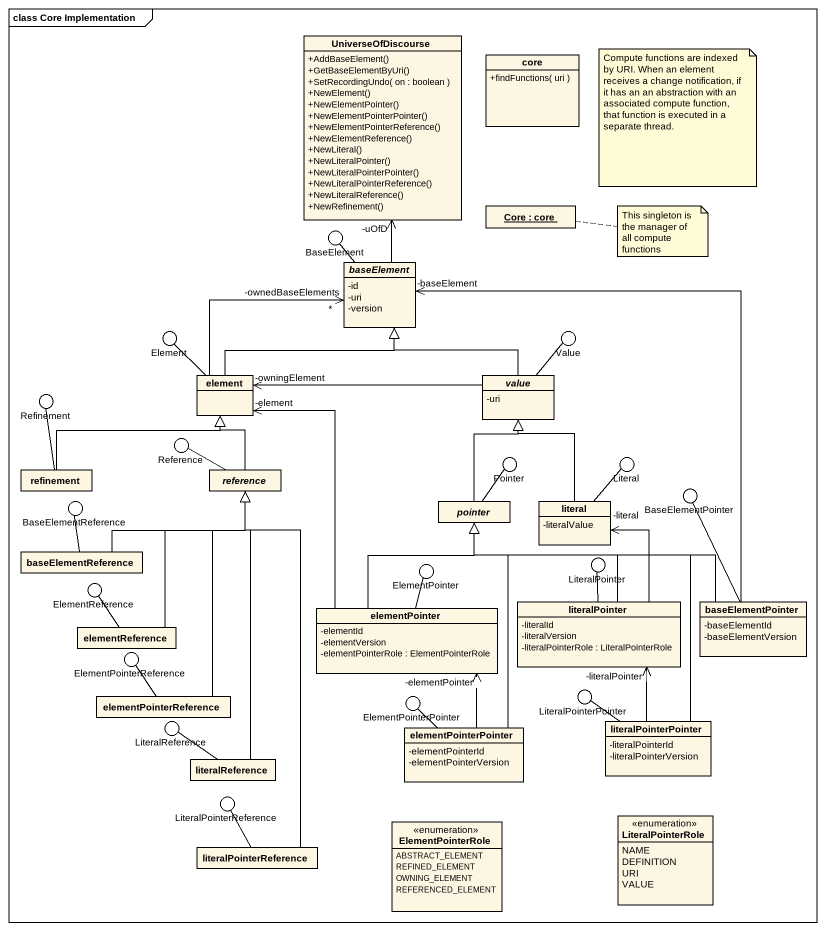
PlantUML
@startuml
mainframe class Core Implementation
allowmixing
hide circle
hide empty members
skinparam classAttributeIconSize 0
class UniverseOfDiscourse {
  +AddBaseElement()
  +GetBaseElementByUri()
  +SetRecordingUndo( on : boolean )
  +NewElement()
  +NewElementPointer()
  +NewElementPointerPointer()
  +NewElementPointerReference()
  +NewElementReference()
  +NewLiteral()
  +NewLiteralPointer()
  +NewLiteralPointerPointer()
  +NewLiteralPointerReference()
  +NewLiteralReference()
  +NewRefinement()
}
class core {
  +findFunctions( uri )
}
object "Core : core" as Core
() BaseElement
abstract class baseElement {
  -id
  -uri
  -version
}
() Element
() Value
class element
abstract class value {
  -uri
}
() Refinement
() Reference
() Pointer
() Literal
class refinement
abstract class reference
() BaseElementPointer
() BaseElementReference
abstract class pointer
class literal {
  -literalValue
}
class baseElementReference
() ElementPointer
() LiteralPointer
() ElementReference
class elementPointer {
  -elementId
  -elementVersion
  -elementPointerRole : ElementPointerRole
}
class literalPointer {
  -literalId
  -literalVersion
  -literalPointerRole : LiteralPointerRole
}
class baseElementPointer {
  -baseElementId
  -baseElementVersion
}
class elementReference
() ElementPointerReference
class elementPointerReference
() ElementPointerPointer
() LiteralPointerPointer
() LiteralReference
class elementPointerPointer {
  -elementPointerId
  -elementPointerVersion
}
class literalPointerPointer {
  -literalPointerId
  -literalPointerVersion
}
class literalReference
() LiteralPointerReference
enum ElementPointerRole {
  ABSTRACT_ELEMENT
  REFINED_ELEMENT
  OWNING_ELEMENT
  REFERENCED_ELEMENT
}
enum LiteralPointerRole {
  NAME
  DEFINITION
  URI
  VALUE
}
class literalPointerReference
baseElement -up-> "-uOfD" UniverseOfDiscourse
baseElement -up- BaseElement
baseElement "*\n-ownedBaseElements" <-- element
element -up-|> baseElement
element -up- Element
value -up-|> baseElement
value -up- Value
value -left-> "-owningElement" element
refinement -right-|> element
refinement -up- Refinement
reference -up-|> element
reference -left- Reference
pointer -up-|> value
pointer -up- Pointer
literal -up-|> value
literal -up- Literal
baseElementReference -right-|> reference
baseElementReference -up- BaseElementReference
elementPointer -up-> "-element" element
elementPointer -up-|> pointer
elementPointer -up- ElementPointer
literalPointer -up-|> pointer
literalPointer -up-> "-literal" literal
literalPointer -up- LiteralPointer
baseElementPointer -up-> "-baseElement" baseElement
baseElementPointer -up- BaseElementPointer
baseElementPointer -left-|> pointer
elementReference -up-|> reference
elementReference -up- ElementReference
elementPointerReference -up-|> reference
elementPointerReference -up- ElementPointerReference
elementPointerPointer -up-|> pointer
elementPointerPointer -up-> "-elementPointer" elementPointer
elementPointerPointer -up- ElementPointerPointer
literalPointerPointer -up-|> pointer
literalPointerPointer -up-> "-literalPointer" literalPointer
literalPointerPointer -up- LiteralPointerPointer
literalReference -up-|> reference
literalReference -up- LiteralReference
literalPointerReference -up-|> reference
literalPointerReference -up- LiteralPointerReference
note as N1
  Compute functions are indexed by URI. When an element receives a change notification, if it has an an abstraction with an associated compute function, that function is executed in a separate thread.
end note
note right of Core : This singleton is the manager of all compute functions
@enduml
